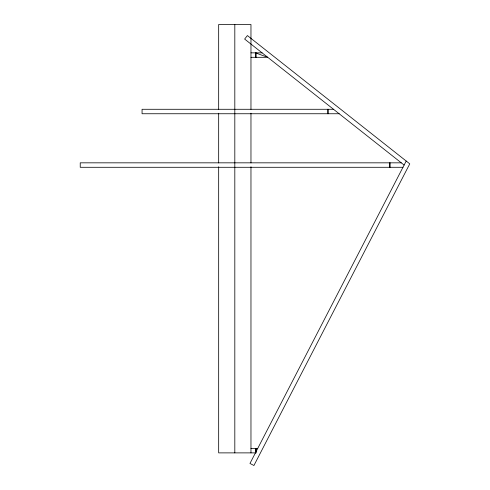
<?xml version="1.0" encoding="UTF-8"?>
<svg xmlns="http://www.w3.org/2000/svg" width="490" height="490" viewBox="0 0 490 490"><rect width="100%" height="100%" fill="white"/><g stroke="black" fill="none" stroke-linecap="round" stroke-linejoin="round"><path stroke-width="0.73" d="M256.172 451.486L256.172 448.436L256.172 452.882L218.669 452.882L218.669 166.784M406.198 161.026L249.967 463.454L253.93 465.5L409.769 163.844L247.401 35.574L244.639 39.071L404.115 165.063M250.966 52.853L262.077 52.853M250.966 57.312L267.724 57.312L255.4 52.853L255.4 57.312M333.506 109.282L142.063 109.282L142.063 113.747L339.16 113.747M401.292 162.833L80.231 162.833L80.231 167.292L402.964 167.292M250.966 448.436L257.722 448.436M390.132 162.833L390.132 167.292M389.391 162.833L389.391 167.292M328.3 109.282L328.3 113.747M327.559 109.282L327.559 113.747M256.141 52.853L256.141 57.312M255.425 448.436L255.425 452.901M250.966 109.362L250.966 24.5L218.669 24.5L218.669 109.411M250.966 113.19L250.966 162.937M250.966 166.765L250.966 452.882M234.814 24.5L234.814 452.882M218.669 113.233L218.669 162.956"/></g></svg>
